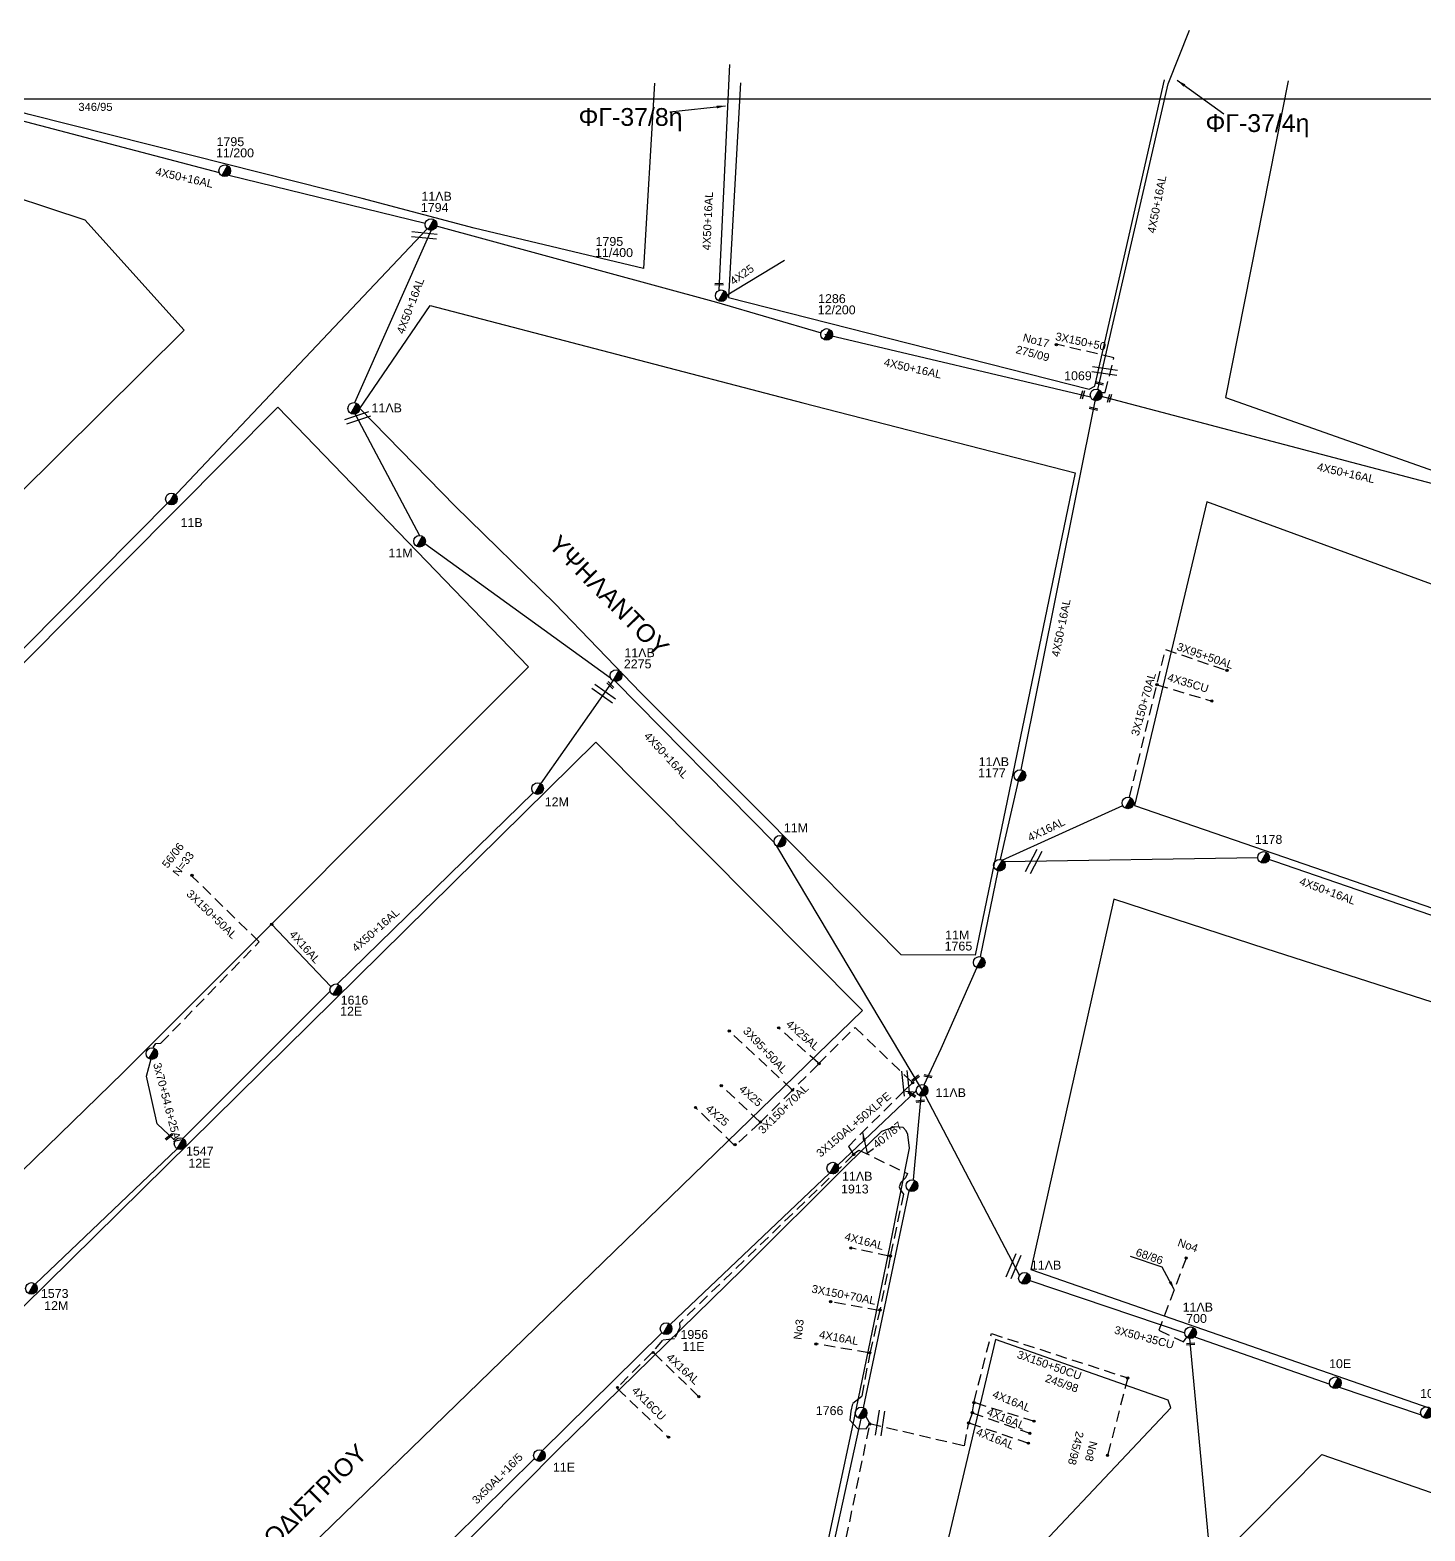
# Model space of a CAD drawing. Header units: millimetres. Extents: x 751 to 1825, y 360 to 872.
# Drawn here: x 1216 to 1372.9, y 695.4 to 864.2 of the extents above; entities that cross this region are included whole.
import ezdxf

# ---------------------------------------------------------------- set-up
doc = ezdxf.new("R2010")
doc.units = ezdxf.units.MM
doc.linetypes.add('DASHED', pattern=[19.05, 12.7, -6.35])
for name, color, linetype in [('Άγνωστα', 7, 'Continuous'), ('Γυμνά εναέρια ΧΤ (3Φ)   3x50+35CU', 7, 'Continuous'), ('Γυμνά εναέρια ΧΤ (3Φ)   4x16AL', 7, 'Continuous'), ('Γυμνά εναέρια ΧΤ (3Φ)   4x35CU', 7, 'Continuous'), ('Γυμνά εναέρια ΧΤ και ΦΟΠ (3Φ)   4x50+16AL', 7, 'Continuous'), ('Επιγραφές - Σχήματα', 7, 'Continuous'), ('Καλώδια ΧΤ   3x150+50AL', 7, 'DASHED'), ('Καλώδια ΧΤ   3x150+50CU', 7, 'DASHED'), ('Καλώδια ΧΤ   3x150AL+50XLPE', 7, 'DASHED'), ('Καλώδια ΧΤ   3x95+50CU', 7, 'DASHED'), ('Καλώδια ΧΤ   4x25CU', 7, 'DASHED'), ('Μηχανική τομή', 7, 'Continuous'), ('Στύλος ΦΜ', 7, 'Continuous'), ('Στύλος ΦΜ @ 1', 7, 'Continuous'), ('Συνδέσεις', 7, 'Continuous'), ('Συνεστραμμένα ΧΤ   3x70+54.6+25 AL', 7, 'SYN_LINE'), ('Τομή', 7, 'Continuous'), ('Υπόβαθρο ΔΕΗ', 7, 'Continuous'), ('Υπόγεια καλώδια Δικτύου ΧΤ και Παρ. ΧΤ - 3X150+70 AL', 7, 'DASHED'), ('Υπόγεια καλώδια Παροχών ΧΤ   4x16AL', 7, 'DASHED'), ('Υπόγεια καλώδια Παροχών ΧΤ   4x16CU', 7, 'DASHED'), ('Υπόγεια καλώδια Παροχών ΧΤ   4x25', 7, 'DASHED')]:
    doc.layers.add(name, color=color, linetype=linetype)
doc.styles.get("Standard").update_dxf_attribs({"font": 'ARIAL.TTF'})
doc.linetypes.add('SYN_LINE', pattern='A,0.5,-0.0001,["/\\/\\/\\/",Standard,S=0.1,R=0,X=0,Y=-0.05],-0.25', length=0.7501)
doc.dimstyles.new('ISO-25', dxfattribs={"dimtxt": 2.5, "dimasz": 2.5, "dimexe": 1.25, "dimexo": 0.625, "dimtad": 1, "dimtxsty": 'Standard', "dimcen": 2.5, "dimadec": 0, "dimazin": 0, "dimtfac": 1, "dimtmove": 0, "dimatfit": 3, "dimfxl": 1, "dimarcsym": 0})

# ---------------------------------------------------------------- blocks, each defined once
blk = doc.blocks.new('ΥΠΑΡΧΩΝ ΤΣΙΜΕΝΤΕΝΙΟΣ ΣΤΥΛΟΣ')
at = {"layer": 'Στύλος ΦΜ'}
blk.add_hatch(color=256, dxfattribs=at).paths.add_polyline_path([(-1.29, -2.28, 0.574793), (2.62, 0, 0.268822), (1.3, 2.27)])
blk.add_line((-1.29, -2.28), (1.3, 2.27), dxfattribs=at)
blk.add_circle((0, 0), 2.62, dxfattribs=at)
at = {"layer": 'Στύλος ΦΜ', "flags": 4}
for tag, p in [('ΤΥΠΟΣ', (-4.91, 3.03)), ('ΑΡΙΘΜΟΣ', (-4.68, 8.05))]:
    blk.add_attdef(tag, p, '', height=4, dxfattribs=at)
blk = doc.blocks.new('ΤΟΜΗ')
at = {"layer": 'Τομή', "ltscale": 40}
for p, q in [((-5.68, 0), (5.68, 0)), ((5.68, -2.33), (-5.68, -2.33))]:
    blk.add_line(p, q, dxfattribs=at)
blk = doc.blocks.new('ΜΗΧΑΝΙΚΗ ΤΟΜΗ')
at = {"layer": 'Μηχανική τομή', "ltscale": 40}
for p, q in [((-1.89, 0.78), (1.89, 0.78)), ((1.89, 0), (-1.89, 0))]:
    blk.add_line(p, q, dxfattribs=at)
blk = doc.blocks.new('_ΣΥΝΔΕΣΗ')
at = {"layer": 'Συνδέσεις', "linetype": 'SYN_LINE', "ltscale": 40}
blk.add_hatch(color=256, dxfattribs=at).paths.add_polyline_path([(0.5, -0.01, 1), (-0.5, -0.01, 1)])
at = {"layer": 'Συνδέσεις'}
blk.add_circle((0, -0.01), 0.5, dxfattribs=at)

msp = doc.modelspace()

# ---------------------------------------------------------------- linework, layer by layer
at = {"layer": 'Άγνωστα', "color": 85, "linetype": 'DASHED', "lineweight": -2, "ltscale": 0.1}
msp.add_lwpolyline([(1301.64, 745.07), (1294.62, 751.63)], dxfattribs=at)
at = {"layer": 'Άγνωστα', "color": 173, "lineweight": -2, "ltscale": 0.1}
for points in [[(1306.82, 736.54), (1315.66, 744.95)], [(1316.65, 744.39), (1327.25, 724.13)], [(1287.97, 718.61), (1305.89, 735.66)], [(1273.54, 704.36), (1287.04, 717.69)], [(1260.57, 691.56), (1272.7, 703.53)]]:
    msp.add_lwpolyline(points, dxfattribs=at)
at = {"layer": 'Γυμνά εναέρια ΧΤ (3Φ)   3x50+35CU', "color": 6, "linetype": 'DASHED', "lineweight": -2, "ltscale": 0.1}
msp.add_lwpolyline([(1346.01, 726.09), (1342.95, 717.97), (1345.7, 716.66), (1346.07, 717.2)], dxfattribs=at)
at = {"layer": 'Γυμνά εναέρια ΧΤ (3Φ)   4x16AL', "color": 1, "ltscale": 0.1}
msp.add_lwpolyline([(1325.33, 770.86), (1338.87, 777.02)], dxfattribs=at)
at = {"layer": 'Γυμνά εναέρια ΧΤ (3Φ)   4x35CU', "color": 1, "linetype": 'DASHED', "ltscale": 0.1}
msp.add_lwpolyline([(1342.71, 790.59), (1348.9, 788.74)], dxfattribs=at)
at = {"layer": 'Γυμνά εναέρια ΧΤ και ΦΟΠ (3Φ)   4x50+16AL', "color": 151, "ltscale": 0.1}
msp.add_lwpolyline([(1336.08, 823.81), (1343.98, 858.19), (1346.4, 864.24)], dxfattribs=at)
at = {"layer": 'Γυμνά εναέρια ΧΤ και ΦΟΠ (3Φ)   4x50+16AL', "color": 1, "ltscale": 0.1}
for points in [[(1293.5, 834.96), (1294.7, 860.38)], [(1327.44, 781.01), (1335.83, 822.87)], [(1325.14, 770.93), (1327.16, 779.73)], [(1322.88, 759.99), (1324.87, 769.65)], [(1316.53, 745.57), (1318.44, 749.68), (1322.48, 758.75)]]:
    msp.add_lwpolyline(points, dxfattribs=at)
at = {"layer": 'Γυμνά εναέρια ΧΤ και ΦΟΠ (3Φ)   4x50+16AL', "color": 85, "ltscale": 0.1}
for points in [[(1210.56, 855.21), (1237.25, 848.21)], [(1261.07, 841.71), (1252.45, 822.32)], [(1261.07, 842.36), (1293.19, 833.64), (1304.94, 830.16)], [(1305.37, 830.03), (1335.26, 822.99)], [(1336.28, 823.09), (1376.4, 812.52)]]:
    msp.add_lwpolyline(points, dxfattribs=at)
at = {"layer": 'Γυμνά εναέρια ΧΤ και ΦΟΠ (3Φ)   4x50+16AL', "color": 87, "ltscale": 0.1}
msp.add_lwpolyline([(1238.32, 847.93), (1260.43, 842.52)], dxfattribs=at)
at = {"layer": 'Γυμνά εναέρια ΧΤ και ΦΟΠ (3Φ)   4x50+16AL', "color": 30, "ltscale": 0.1}
msp.add_lwpolyline([(1211.14, 790.56), (1231.87, 811.48), (1260.62, 841.89)], dxfattribs=at)
at = {"layer": 'Γυμνά εναέρια ΧΤ και ΦΟΠ (3Φ)   4x50+16AL', "color": 173, "ltscale": 0.1}
for points in [[(1252.29, 821.52), (1259.77, 807.38)], [(1260.38, 806.47), (1281.27, 791.38)], [(1281.78, 790.98), (1299.66, 772.85)], [(1299.94, 772.43), (1316.31, 744.95)]]:
    msp.add_lwpolyline(points, dxfattribs=at)
at = {"layer": 'Γυμνά εναέρια ΧΤ και ΦΟΠ (3Φ)   4x50+16AL', "color": 27, "ltscale": 0.1}
for points in [[(1273.44, 779.44), (1281.62, 791.13)], [(1250.52, 756.9), (1272.59, 778.45)], [(1233.15, 739.56), (1249.72, 756.12)], [(1216.55, 723.16), (1232.53, 738.39)]]:
    msp.add_lwpolyline(points, dxfattribs=at)
at = {"layer": 'Γυμνά εναέρια ΧΤ και ΦΟΠ (3Φ)   4x50+16AL', "color": 5, "linetype": 'Continuous', "ltscale": 0.1}
for points in [[(1325.52, 770.69), (1354.07, 771.14)], [(1354.73, 771.15), (1382.88, 761.48)]]:
    msp.add_lwpolyline(points, dxfattribs=at)
at = {"layer": 'Γυμνά εναέρια ΧΤ και ΦΟΠ (3Φ)   4x50+16AL', "color": 1, "lineweight": -2, "ltscale": 0.1}
for points in [[(1315.34, 734.88), (1316.19, 744.31)], [(1309.73, 709.26), (1314.85, 733.67)], [(1302.46, 675.94), (1309.45, 708.01)]]:
    msp.add_lwpolyline(points, dxfattribs=at)
at = {"layer": 'Γυμνά εναέρια ΧΤ και ΦΟΠ (3Φ)   4x50+16AL', "color": 6, "lineweight": -2, "ltscale": 0.1}
for points in [[(1328.43, 723.57), (1345.85, 717.69)], [(1348.68, 693), (1346.44, 717.04)], [(1346.95, 717.22), (1362.16, 711.92)], [(1363.21, 711.56), (1372.44, 708.44)]]:
    msp.add_lwpolyline(points, dxfattribs=at)
at = {"layer": 'Επιγραφές - Σχήματα', "ltscale": 0.1}
msp.add_lwpolyline([(1720, 856.45), (751.91, 856.45), (751.91, 369.88), (1720, 369.88)], close=True, dxfattribs=at)
at = {"layer": 'Καλώδια ΧΤ   3x150+50AL', "linetype": 'DASHED', "ltscale": 0.1}
msp.add_lwpolyline([(1336.5, 823.45), (1336.91, 823.46), (1337.88, 827.38), (1331.37, 828.89)], dxfattribs=at)
at = {"layer": 'Καλώδια ΧΤ   3x150+50AL', "color": 27, "linetype": 'DASHED', "ltscale": 0.1}
msp.add_lwpolyline([(1229.82, 749.77), (1230.11, 750.22), (1230.68, 750.25), (1241.74, 761.66), (1234.1, 769.14)], dxfattribs=at)
at = {"layer": 'Καλώδια ΧΤ   3x150+50CU', "color": 85, "linetype": 'DASHED', "lineweight": -2, "ltscale": 0.1}
for points in [[(1322.15, 709.95), (1324.1, 717.6), (1339.44, 712.61), (1337.14, 703.81)], [(1313.74, 660.14), (1302.78, 670.31), (1310.44, 707.47), (1321.07, 704.98), (1321.52, 707.41), (1321.95, 708.57), (1322.14, 709.7)]]:
    msp.add_lwpolyline(points, dxfattribs=at)
at = {"layer": 'Καλώδια ΧΤ   3x150AL+50XLPE', "color": 85, "linetype": 'DASHED', "lineweight": -2, "ltscale": 0.1}
for points in [[(1315.71, 744.7), (1314.26, 744.87), (1308.02, 738.66), (1308.6, 737.74)], [(1314.26, 744.87), (1315.15, 745.72)], [(1308.67, 737.84), (1309.2, 738.24), (1314.68, 735.59), (1314.43, 735.13), (1313.92, 734.58), (1313.71, 734.1), (1313.84, 733.8), (1314.21, 733.28), (1312.75, 726.44)], [(1308.6, 737.73), (1289.01, 718.78), (1289.06, 718.3), (1288.45, 717), (1287.09, 716.85), (1286.06, 715.59)], [(1312.73, 726.19), (1311.58, 720.37), (1310.46, 715.56), (1309.51, 710.51), (1308.48, 709.7), (1308.31, 708.87), (1308.19, 707.87), (1309.06, 706.92), (1310, 706.89), (1310.44, 707.47), (1309.99, 708.29)]]:
    msp.add_lwpolyline(points, dxfattribs=at)
at = {"layer": 'Καλώδια ΧΤ   3x150AL+50XLPE', "color": 87, "linetype": 'DASHED', "lineweight": -2, "ltscale": 0.1}
msp.add_lwpolyline([(1285.94, 715.47), (1282.13, 711.62)], dxfattribs=at)
at = {"layer": 'Καλώδια ΧΤ   3x95+50CU', "color": 1, "linetype": 'DASHED', "ltscale": 0.1}
msp.add_lwpolyline([(1343.68, 794.56), (1350.57, 792.2)], dxfattribs=at)
at = {"layer": 'Καλώδια ΧΤ   4x25CU', "color": 1, "linetype": 'SYN_LINE', "ltscale": 10}
msp.add_lwpolyline([(1294.07, 834.27), (1300.82, 838.34)], dxfattribs=at)
at = {"layer": 'Συνεστραμμένα ΧΤ   3x70+54.6+25 AL', "color": 27, "linetype": 'SYN_LINE', "ltscale": 7}
msp.add_lwpolyline([(1232.21, 739.36), (1232.21, 739.36), (1230.28, 741.21), (1229.06, 746.55), (1229.58, 748.51)], dxfattribs=at)
at = {"layer": 'Υπόβαθρο ΔΕΗ', "ltscale": 0.1}
for points in [[(1286.19, 858.28), (1284.97, 837.4), (1265.91, 841.95), (1253.32, 845.28), (1234.17, 850.13), (1215.86, 854.72), (1210.77, 856.09)], [(1295.87, 858.3), (1294.53, 834.14), (1335.09, 823.83), (1335.72, 824.18), (1343.56, 858.64)], [(1357.48, 858.53), (1350.42, 822.92), (1392.88, 807.93), (1396.91, 816.36), (1389.61, 830.46), (1387.97, 859.4)], [(1253.08, 821.68), (1260.96, 833.24), (1302.89, 822.29), (1333.54, 814.44), (1322.26, 760.17), (1313.96, 760.22), (1298.63, 775.71), (1284.68, 789.67), (1275, 799.73), (1263.78, 810.68), (1253.08, 821.68)], [(1348.33, 811.17), (1340.21, 777.02), (1374.91, 765.03), (1427.67, 746.31), (1431.01, 750.36), (1415.24, 778.67), (1409.84, 788.62), (1348.33, 811.17)]]:
    msp.add_lwpolyline(points, dxfattribs=at)
for points in [[(1149.04, 746.91), (1127.83, 725.84), (1127.83, 725.84), (1093.93, 740.6), (1095.04, 746.98), (1095.27, 748.75), (1201.68, 849.62), (1222.13, 842.88), (1233.29, 830.49)], [(1226.46, 746.98), (1180.9, 702.64), (1141.78, 719.82), (1169.46, 746.98), (1243.86, 821.82), (1272.04, 792.61)]]:
    msp.add_lwpolyline(points, close=True, dxfattribs=at)
at = {"layer": 'Υπόβαθρο ΔΕΗ', "lineweight": -2, "ltscale": 0.1}
for points in [[(1216.99, 664.06), (1309.59, 753.93), (1279.61, 784.14), (1188.31, 694.13), (1216.99, 664.06)], [(1328.54, 724.8), (1427.15, 690.52), (1441.51, 727.67), (1439.04, 733.11), (1430.39, 735.66), (1404.19, 744.17), (1384.07, 751.54), (1355.02, 760.89), (1337.88, 766.47), (1328.54, 724.8)], [(1226.49, 655.8), (1258.92, 623.23), (1298.77, 661.64), (1308.69, 708.12), (1312.7, 727.51), (1314.9, 738.47), (1314.72, 740), (1314.53, 740.39), (1314.18, 740.78), (1313.25, 740.84), (1311.74, 740.34), (1307.94, 736.65), (1296.06, 724.82), (1275.44, 704.63), (1262.79, 691.85), (1242.59, 671.99), (1226.49, 655.8)], [(1423.97, 681.89), (1409.03, 640.82), (1405.65, 637.39), (1386.66, 656.1), (1370.53, 671.89), (1349.68, 692.3), (1361.27, 704), (1393.5, 692.77), (1423.97, 681.89)]]:
    msp.add_lwpolyline(points, dxfattribs=at)
msp.add_lwpolyline([(1323.79, 687.48), (1344.29, 709.23), (1344, 710.12), (1324.58, 716.93), (1318.4, 691.02, 0.838438), (1324.05, 687.76)], format="xyb", dxfattribs=at)
at = {"layer": 'Υπόγεια καλώδια Δικτύου ΧΤ και Παρ. ΧΤ - 3X150+70 AL', "color": 1, "linetype": 'DASHED', "ltscale": 0.1}
msp.add_lwpolyline([(1339.62, 777.93), (1343.68, 794.56)], dxfattribs=at)
at = {"layer": 'Υπόγεια καλώδια Δικτύου ΧΤ και Παρ. ΧΤ - 3X150+70 AL', "color": 85, "linetype": 'DASHED', "ltscale": 0.1}
msp.add_lwpolyline([(1304.62, 747.92), (1308.77, 752.03), (1315.24, 745.81)], dxfattribs=at)
at = {"layer": 'Υπόγεια καλώδια Δικτύου ΧΤ και Παρ. ΧΤ - 3X150+70 AL', "color": 85, "linetype": 'DASHED', "lineweight": -2, "ltscale": 0.1}
for points in [[(1304.61, 747.87), (1301.79, 745.09)], [(1301.64, 744.9), (1298.22, 741.47)], [(1311.45, 720.2), (1306.02, 721.18)]]:
    msp.add_lwpolyline(points, dxfattribs=at)
at = {"layer": 'Υπόγεια καλώδια Παροχών ΧΤ   4x16AL', "color": 27, "linetype": 'SYN_LINE', "ltscale": 10}
msp.add_lwpolyline([(1249.82, 756.63), (1243.12, 763.66)], dxfattribs=at)
at = {"layer": 'Υπόγεια καλώδια Παροχών ΧΤ   4x16AL', "color": 85, "linetype": 'DASHED', "lineweight": -2, "ltscale": 0.1}
for points in [[(1312.6, 726.31), (1308.29, 727.23)], [(1310.3, 715.44), (1304.37, 716.44)], [(1286.16, 715.39), (1291.2, 710.5)], [(1322.27, 709.83), (1328.9, 707.75)], [(1321.67, 707.51), (1328.26, 705.27)], [(1321.95, 708.7), (1328.43, 706.38)]]:
    msp.add_lwpolyline(points, dxfattribs=at)
at = {"layer": 'Υπόγεια καλώδια Παροχών ΧΤ   4x16CU', "color": 85, "linetype": 'DASHED', "lineweight": -2, "ltscale": 0.1}
msp.add_lwpolyline([(1282.05, 711.4), (1287.79, 705.94)], dxfattribs=at)
at = {"layer": 'Υπόγεια καλώδια Παροχών ΧΤ   4x25', "color": 85, "linetype": 'DASHED', "lineweight": -2, "ltscale": 0.1}
for points in [[(1304.61, 748.04), (1300.18, 752)], [(1298.02, 741.45), (1293.72, 745.5)], [(1295.13, 738.84), (1290.82, 743.03)], [(1298.04, 741.29), (1295.38, 738.84)]]:
    msp.add_lwpolyline(points, dxfattribs=at)

# ---------------------------------------------------------------- block references
at = {"layer": 'Μηχανική τομή', "ltscale": 0.1}
for p, xscale, yscale, zscale, rotation in [((1293.48, 835.56), 0.2500000000000336, 0.2500000000000336, 0.2500000000000336, 1.589346762967023), ((1336.22, 824.4), 0.249999999999962, 0.249999999999962, 0.249999999999962, 346.2767452964959), ((1334.44, 823.18), 0.250000000000057, 0.250000000000057, 0.250000000000057, 73.4082288392598), ((1337.49, 822.78), 0.250000000000057, 0.250000000000057, 0.250000000000057, 73.4082288392598), ((1335.56, 821.56), 0.249999999999962, 0.249999999999962, 0.249999999999962, 346.2767452964959), ((1281.32, 790.6), 0.2500000000000285, 0.2500000000000285, 0.2500000000000285, 134.2494621137266), ((1315.65, 746.24), 0.2499999999999515, 0.2499999999999515, 0.2499999999999515, 38.62660044676852), ((1316.95, 746.45), 0.2499999999998979, 0.2499999999998979, 0.2499999999998979, 348.7669518330257), ((1315.11, 744.42), 0.2500000000000924, 0.2500000000000924, 0.2500000000000924, 328.123893985757), ((1316.11, 743.64), 0.2499999999999485, 0.2499999999999485, 0.2499999999999485, 6.110604761289142), ((1231.66, 739.65), 0.2499999999999515, 0.2499999999999515, 0.2499999999999515, 38.62660044676852), ((1346.53, 716.33), 0.2500000000000892, 0.2500000000000892, 0.2500000000000892, 5.058184823122303)]:
    msp.add_blockref('ΜΗΧΑΝΙΚΗ ΤΟΜΗ', p, dxfattribs=dict(at, xscale=xscale, yscale=yscale, zscale=zscale, rotation=rotation))
at = {"layer": 'Στύλος ΦΜ @ 1', "ltscale": 0.1}
ref = msp.add_blockref('ΥΠΑΡΧΩΝ ΤΣΙΜΕΝΤΕΝΙΟΣ ΣΤΥΛΟΣ', (1237.87, 848.41), dxfattribs=dict(at, xscale=0.25, yscale=0.25, zscale=0.25))
ref.add_attrib('ΤΥΠΟΣ', '11/200', (1236.89, 849.92), dxfattribs={"layer": 'Στύλος ΦΜ', "height": 1, "flags": 4})
ref.add_attrib('ΑΡΙΘΜΟΣ', '1795', (1236.95, 851.18), dxfattribs={"layer": 'Στύλος ΦΜ', "height": 1, "flags": 4})
ref = msp.add_blockref('ΥΠΑΡΧΩΝ ΤΣΙΜΕΝΤΕΝΙΟΣ ΣΤΥΛΟΣ', (1261.07, 842.36), dxfattribs=dict(at, xscale=0.25, yscale=0.25, zscale=0.25))
ref.add_attrib('ΤΥΠΟΣ', '1794', (1259.93, 843.78), dxfattribs={"layer": 'Στύλος ΦΜ', "height": 1, "flags": 4})
ref.add_attrib('ΑΡΙΘΜΟΣ', '11ΛB', (1259.99, 845.04), dxfattribs={"layer": 'Στύλος ΦΜ', "height": 1, "flags": 4})
ref = msp.add_blockref('ΥΠΑΡΧΩΝ ΤΣΙΜΕΝΤΕΝΙΟΣ ΣΤΥΛΟΣ', (1293.72, 834.35), dxfattribs=dict(at, xscale=0.25, yscale=0.25, zscale=0.25))
ref.add_attrib('ΤΥΠΟΣ', '11/400', (1279.52, 838.7), dxfattribs={"layer": 'Στύλος ΦΜ', "height": 1, "flags": 4})
ref.add_attrib('ΑΡΙΘΜΟΣ', '1795', (1279.58, 839.96), dxfattribs={"layer": 'Στύλος ΦΜ', "height": 1, "flags": 4})
ref = msp.add_blockref('ΥΠΑΡΧΩΝ ΤΣΙΜΕΝΤΕΝΙΟΣ ΣΤΥΛΟΣ', (1305.57, 829.99), dxfattribs=dict(at, xscale=0.25, yscale=0.25, zscale=0.25))
ref.add_attrib('ΤΥΠΟΣ', '12/200', (1304.56, 832.26), dxfattribs={"layer": 'Στύλος ΦΜ', "height": 1, "flags": 4})
ref.add_attrib('ΑΡΙΘΜΟΣ', '1286', (1304.61, 833.52), dxfattribs={"layer": 'Στύλος ΦΜ', "height": 1, "flags": 4})
ref = msp.add_blockref('ΥΠΑΡΧΩΝ ΤΣΙΜΕΝΤΕΝΙΟΣ ΣΤΥΛΟΣ', (1335.88, 823.19), dxfattribs=dict(at, xscale=0.25, yscale=0.25, zscale=0.25))
ref.add_attrib('ΤΥΠΟΣ', '1069', (1332.28, 824.85), dxfattribs={"layer": 'Στύλος ΦΜ', "height": 1, "flags": 4})
ref = msp.add_blockref('ΥΠΑΡΧΩΝ ΤΣΙΜΕΝΤΕΝΙΟΣ ΣΤΥΛΟΣ', (1252.38, 821.67), dxfattribs=dict(at, xscale=0.25, yscale=0.25, zscale=0.25))
ref.add_attrib('ΤΥΠΟΣ', '11ΛB', (1254.38, 821.23), dxfattribs={"layer": 'Στύλος ΦΜ', "height": 1, "flags": 4})
ref = msp.add_blockref('ΥΠΑΡΧΩΝ ΤΣΙΜΕΝΤΕΝΙΟΣ ΣΤΥΛΟΣ', (1231.87, 811.48), dxfattribs=dict(at, xscale=0.25, yscale=0.25, zscale=0.25))
ref.add_attrib('ΤΥΠΟΣ', '11B', (1232.9, 808.33), dxfattribs={"layer": 'Στύλος ΦΜ', "height": 1, "flags": 4})
ref = msp.add_blockref('ΥΠΑΡΧΩΝ ΤΣΙΜΕΝΤΕΝΙΟΣ ΣΤΥΛΟΣ', (1259.78, 806.73), dxfattribs=dict(at, xscale=0.25, yscale=0.25, zscale=0.25))
ref.add_attrib('ΤΥΠΟΣ', '11M', (1256.29, 804.91), dxfattribs={"layer": 'Στύλος ΦΜ', "height": 1, "flags": 4})
ref = msp.add_blockref('ΥΠΑΡΧΩΝ ΤΣΙΜΕΝΤΕΝΙΟΣ ΣΤΥΛΟΣ', (1281.88, 791.62), dxfattribs=dict(at, xscale=0.25, yscale=0.25, zscale=0.25))
ref.add_attrib('ΤΥΠΟΣ', '2275', (1282.76, 792.43), dxfattribs={"layer": 'Στύλος ΦΜ', "height": 1, "flags": 4})
ref.add_attrib('ΑΡΙΘΜΟΣ', '11ΛB', (1282.82, 793.69), dxfattribs={"layer": 'Στύλος ΦΜ', "height": 1, "flags": 4})
ref = msp.add_blockref('ΥΠΑΡΧΩΝ ΤΣΙΜΕΝΤΕΝΙΟΣ ΣΤΥΛΟΣ', (1327.31, 780.37), dxfattribs=dict(at, xscale=0.25, yscale=0.25, zscale=0.25))
ref.add_attrib('ΤΥΠΟΣ', '1177', (1322.61, 780.17), dxfattribs={"layer": 'Στύλος ΦΜ', "height": 1, "flags": 4})
ref.add_attrib('ΑΡΙΘΜΟΣ', '11ΛB', (1322.67, 781.43), dxfattribs={"layer": 'Στύλος ΦΜ', "height": 1, "flags": 4})
ref = msp.add_blockref('ΥΠΑΡΧΩΝ ΤΣΙΜΕΝΤΕΝΙΟΣ ΣΤΥΛΟΣ', (1273.06, 778.91), dxfattribs=dict(at, xscale=0.25, yscale=0.25, zscale=0.25))
ref.add_attrib('ΤΥΠΟΣ', '12M', (1273.86, 776.92), dxfattribs={"layer": 'Στύλος ΦΜ', "height": 1, "flags": 4})
at = {"layer": 'Στύλος ΦΜ @ 1', "ltscale": 0.1, "xscale": 0.25, "yscale": 0.25, "zscale": 0.25}
for p in [(1339.46, 777.29), (1325.01, 770.29), (1229.67, 749.09), (1315.17, 734.24)]:
    msp.add_blockref('ΥΠΑΡΧΩΝ ΤΣΙΜΕΝΤΕΝΙΟΣ ΣΤΥΛΟΣ', p, dxfattribs=at)
at = {"layer": 'Στύλος ΦΜ @ 1', "ltscale": 0.1}
ref = msp.add_blockref('ΥΠΑΡΧΩΝ ΤΣΙΜΕΝΤΕΝΙΟΣ ΣΤΥΛΟΣ', (1300.31, 772.98), dxfattribs=dict(at, xscale=0.25, yscale=0.25, zscale=0.25))
ref.add_attrib('ΤΥΠΟΣ', '11M', (1300.76, 774), dxfattribs={"layer": 'Στύλος ΦΜ', "height": 1, "flags": 4})
ref = msp.add_blockref('ΥΠΑΡΧΩΝ ΤΣΙΜΕΝΤΕΝΙΟΣ ΣΤΥΛΟΣ', (1354.72, 771.16), dxfattribs=dict(at, xscale=0.25, yscale=0.25, zscale=0.25))
ref.add_attrib('ΤΥΠΟΣ', '1178', (1353.72, 772.69), dxfattribs={"layer": 'Στύλος ΦΜ', "height": 1, "flags": 4})
ref = msp.add_blockref('ΥΠΑΡΧΩΝ ΤΣΙΜΕΝΤΕΝΙΟΣ ΣΤΥΛΟΣ', (1322.74, 759.35), dxfattribs=dict(at, xscale=0.25, yscale=0.25, zscale=0.25))
ref.add_attrib('ΤΥΠΟΣ', '1765', (1318.84, 760.69), dxfattribs={"layer": 'Στύλος ΦΜ', "height": 1, "flags": 4})
ref.add_attrib('ΑΡΙΘΜΟΣ', '11M', (1318.9, 761.94), dxfattribs={"layer": 'Στύλος ΦΜ', "height": 1, "flags": 4})
ref = msp.add_blockref('ΥΠΑΡΧΩΝ ΤΣΙΜΕΝΤΕΝΙΟΣ ΣΤΥΛΟΣ', (1250.36, 756.27), dxfattribs=dict(at, xscale=0.25, yscale=0.25, zscale=0.25))
ref.add_attrib('ΤΥΠΟΣ', '12E', (1250.85, 753.36), dxfattribs={"layer": 'Στύλος ΦΜ', "height": 1, "flags": 4})
ref.add_attrib('ΑΡΙΘΜΟΣ', '1616', (1250.91, 754.61), dxfattribs={"layer": 'Στύλος ΦΜ', "height": 1, "flags": 4})
ref = msp.add_blockref('ΥΠΑΡΧΩΝ ΤΣΙΜΕΝΤΕΝΙΟΣ ΣΤΥΛΟΣ', (1316.31, 744.95), dxfattribs=dict(at, xscale=0.25, yscale=0.25, zscale=0.25))
ref.add_attrib('ΤΥΠΟΣ', '11ΛB', (1317.82, 744.2), dxfattribs={"layer": 'Στύλος ΦΜ', "height": 1, "flags": 4})
ref = msp.add_blockref('ΥΠΑΡΧΩΝ ΤΣΙΜΕΝΤΕΝΙΟΣ ΣΤΥΛΟΣ', (1232.85, 738.96), dxfattribs=dict(at, xscale=0.25, yscale=0.25, zscale=0.25))
ref.add_attrib('ΤΥΠΟΣ', '1547', (1233.51, 737.63), dxfattribs={"layer": 'Στύλος ΦΜ', "height": 1, "flags": 4})
ref.add_attrib('ΑΡΙΘΜΟΣ', '12E', (1233.78, 736.26), dxfattribs={"layer": 'Στύλος ΦΜ', "height": 1, "flags": 4})
ref = msp.add_blockref('ΥΠΑΡΧΩΝ ΤΣΙΜΕΝΤΕΝΙΟΣ ΣΤΥΛΟΣ', (1306.26, 736.21), dxfattribs=dict(at, xscale=0.25, yscale=0.25, zscale=0.25))
ref.add_attrib('ΤΥΠΟΣ', '11ΛB', (1307.3, 734.8), dxfattribs={"layer": 'Στύλος ΦΜ', "height": 1, "flags": 4})
ref.add_attrib('ΑΡΙΘΜΟΣ', '1913', (1307.19, 733.36), dxfattribs={"layer": 'Στύλος ΦΜ', "height": 1, "flags": 4})
ref = msp.add_blockref('ΥΠΑΡΧΩΝ ΤΣΙΜΕΝΤΕΝΙΟΣ ΣΤΥΛΟΣ', (1327.82, 723.81), dxfattribs=dict(at, xscale=0.25, yscale=0.25, zscale=0.25))
ref.add_attrib('ΤΥΠΟΣ', '11ΛB', (1328.54, 724.8), dxfattribs={"layer": 'Στύλος ΦΜ', "height": 1, "flags": 4})
ref = msp.add_blockref('ΥΠΑΡΧΩΝ ΤΣΙΜΕΝΤΕΝΙΟΣ ΣΤΥΛΟΣ', (1216.12, 722.67), dxfattribs=dict(at, xscale=0.25, yscale=0.25, zscale=0.25))
ref.add_attrib('ΤΥΠΟΣ', '1573', (1217.19, 721.61), dxfattribs={"layer": 'Στύλος ΦΜ', "height": 1, "flags": 4})
ref.add_attrib('ΑΡΙΘΜΟΣ', '12M', (1217.56, 720.24), dxfattribs={"layer": 'Στύλος ΦΜ', "height": 1, "flags": 4})
ref = msp.add_blockref('ΥΠΑΡΧΩΝ ΤΣΙΜΕΝΤΕΝΙΟΣ ΣΤΥΛΟΣ', (1346.5, 717.69), dxfattribs=dict(at, xscale=0.25, yscale=0.25, zscale=0.25))
ref.add_attrib('ΤΥΠΟΣ', '11ΛB', (1345.61, 720.08), dxfattribs={"layer": 'Στύλος ΦΜ', "height": 1, "flags": 4})
ref.add_attrib('ΑΡΙΘΜΟΣ', '700', (1346.01, 718.8), dxfattribs={"layer": 'Στύλος ΦΜ', "height": 1, "flags": 4})
ref = msp.add_blockref('ΥΠΑΡΧΩΝ ΤΣΙΜΕΝΤΕΝΙΟΣ ΣΤΥΛΟΣ', (1287.51, 718.15), dxfattribs=dict(at, xscale=0.25, yscale=0.25, zscale=0.25))
ref.add_attrib('ΤΥΠΟΣ', '11E', (1289.34, 715.65), dxfattribs={"layer": 'Στύλος ΦΜ', "height": 1, "flags": 4})
ref.add_attrib('ΑΡΙΘΜΟΣ', '1956', (1289.13, 716.99), dxfattribs={"layer": 'Στύλος ΦΜ', "height": 1, "flags": 4})
ref = msp.add_blockref('ΥΠΑΡΧΩΝ ΤΣΙΜΕΝΤΕΝΙΟΣ ΣΤΥΛΟΣ', (1362.79, 712.06), dxfattribs=dict(at, xscale=0.25, yscale=0.25, zscale=0.25))
ref.add_attrib('ΤΥΠΟΣ', '10E', (1362.08, 713.71), dxfattribs={"layer": 'Στύλος ΦΜ', "height": 1, "flags": 4})
ref = msp.add_blockref('ΥΠΑΡΧΩΝ ΤΣΙΜΕΝΤΕΝΙΟΣ ΣΤΥΛΟΣ', (1373.04, 708.71), dxfattribs=dict(at, xscale=0.25, yscale=0.25, zscale=0.25))
ref.add_attrib('ΤΥΠΟΣ', '10E', (1372.32, 710.36), dxfattribs={"layer": 'Στύλος ΦΜ', "height": 1, "flags": 4})
ref = msp.add_blockref('ΥΠΑΡΧΩΝ ΤΣΙΜΕΝΤΕΝΙΟΣ ΣΤΥΛΟΣ', (1309.45, 708.67), dxfattribs=dict(at, xscale=0.25, yscale=0.25, zscale=0.25))
ref.add_attrib('ΑΡΙΘΜΟΣ', '1766', (1304.35, 708.43), dxfattribs={"layer": 'Στύλος ΦΜ', "height": 1, "flags": 4})
ref = msp.add_blockref('ΥΠΑΡΧΩΝ ΤΣΙΜΕΝΤΕΝΙΟΣ ΣΤΥΛΟΣ', (1273.26, 703.88), dxfattribs=dict(at, xscale=0.25, yscale=0.25, zscale=0.25))
ref.add_attrib('ΤΥΠΟΣ', '11E', (1274.78, 702.07), dxfattribs={"layer": 'Στύλος ΦΜ', "height": 1, "flags": 4})
at = {"layer": 'Συνδέσεις', "ltscale": 0.1, "xscale": 0.25, "yscale": 0.25, "zscale": 0.25}
for p in [(1331.41, 828.85), (1350.59, 792.2), (1342.73, 790.61), (1348.9, 788.76), (1294.62, 751.63), (1301.73, 744.99), (1315.24, 745.81), (1308.6, 737.74), (1346.01, 726.09), (1304.37, 716.44), (1286.06, 715.47), (1310.43, 715.44), (1339.44, 712.61), (1291.2, 710.51), (1322.15, 709.83), (1310.43, 707.43), (1321.54, 707.53), (1321.95, 708.7), (1328.9, 707.75), (1328.43, 706.39), (1328.26, 705.27), (1337.16, 703.9)]:
    msp.add_blockref('_ΣΥΝΔΕΣΗ', p, dxfattribs=at)
at = {"layer": 'Τομή', "ltscale": 0.1}
for p, xscale, yscale, zscale, rotation in [((1260.28, 840.84), 0.2500000000000334, 0.2500000000000334, 0.2500000000000334, 174.2186111015343), ((1336.89, 826.17), 0.2499999999999904, 0.2499999999999904, 0.2499999999999904, 351.7645685092945), ((1252.73, 820.89), 0.2499999999999652, 0.2499999999999652, 0.2499999999999652, 18.61483585249287), ((1280.67, 789.82), 0.2499999999998676, 0.2499999999998676, 0.2499999999998676, 324.6586845819866), ((1328.6, 770.84), 0.249999999999919, 0.249999999999919, 0.249999999999919, 62.33427093101778), ((1314.17, 745.72), 0.2499999999999543, 0.2499999999999543, 0.2499999999999543, 96.20175872789532), ((1326.32, 725.3), 0.250000000000015, 0.250000000000015, 0.250000000000015, 67.02607255037289), ((1311.29, 707.57), 0.2499999999999586, 0.2499999999999586, 0.2499999999999586, 81.26800750046779)]:
    msp.add_blockref('ΤΟΜΗ', p, dxfattribs=dict(at, xscale=xscale, yscale=yscale, zscale=zscale, rotation=rotation))
at = {"layer": 'Υπόγεια καλώδια Δικτύου ΧΤ και Παρ. ΧΤ - 3X150+70 AL', "linetype": 'DASHED', "ltscale": 0.1, "xscale": 0.25, "yscale": 0.25, "zscale": 0.25}
for p in [(1306.02, 721.18), (1311.56, 720.25)]:
    msp.add_blockref('_ΣΥΝΔΕΣΗ', p, dxfattribs=at)
at = {"layer": 'Υπόγεια καλώδια Παροχών ΧΤ   4x16AL', "linetype": 'DASHED', "ltscale": 0.1, "xscale": 0.25, "yscale": 0.25, "zscale": 0.25}
for p in [(1308.29, 727.23), (1312.73, 726.32)]:
    msp.add_blockref('_ΣΥΝΔΕΣΗ', p, dxfattribs=at)
at = {"layer": 'Υπόγεια καλώδια Παροχών ΧΤ   4x16CU', "linetype": 'DASHED', "ltscale": 0.1, "xscale": 0.25, "yscale": 0.25, "zscale": 0.25}
for p in [(1282.05, 711.53), (1287.79, 705.95)]:
    msp.add_blockref('_ΣΥΝΔΕΣΗ', p, dxfattribs=at)
at = {"layer": 'Υπόγεια καλώδια Παροχών ΧΤ   4x25', "linetype": 'DASHED', "ltscale": 0.1, "xscale": 0.25, "yscale": 0.25, "zscale": 0.25}
for p in [(1234.19, 769.15), (1243.16, 763.63), (1300.18, 752), (1304.7, 747.96), (1293.72, 745.5), (1290.82, 743.03), (1298.13, 741.39), (1295.26, 738.85)]:
    msp.add_blockref('_ΣΥΝΔΕΣΗ', p, dxfattribs=at)

# ---------------------------------------------------------------- texts
at = {"layer": 'Άγνωστα', "color": 7, "ltscale": 0.1, "insert": (1296.75, 752.19), "char_height": 0.9, "width": 84.1859, "attachment_point": 1, "rotation": 313.1405}
msp.add_mtext('3X95+50AL', dxfattribs=at)
at = {"layer": 'Άγνωστα', "lineweight": 40, "ltscale": 0.1, "insert": (1265.59, 698.98), "char_height": 0.9, "width": 84.1859, "attachment_point": 1, "rotation": 45.147}
msp.add_mtext('3x50AL+16/5', dxfattribs=at)
at = {"layer": 'Γυμνά εναέρια ΧΤ (3Φ)   3x50+35CU', "color": 7, "ltscale": 0.1, "insert": (1338.08, 718.49), "char_height": 0.9, "width": 84.1859, "attachment_point": 1, "rotation": 345.2541}
msp.add_mtext('3X50+35CU', dxfattribs=at)
at = {"layer": 'Γυμνά εναέρια ΧΤ (3Φ)   4x16AL', "color": 7, "ltscale": 0.1, "insert": (1328.06, 773.74), "char_height": 0.9, "width": 84.1859, "attachment_point": 1, "rotation": 25.5867}
msp.add_mtext('4X16AL', dxfattribs=at)
at = {"layer": 'Γυμνά εναέρια ΧΤ (3Φ)   4x35CU', "color": 7, "ltscale": 0.1, "insert": (1344.08, 791.91), "char_height": 0.9, "width": 84.1859, "attachment_point": 1, "rotation": 343.2648}
msp.add_mtext('4X35CU', dxfattribs=at)
at = {"layer": 'Γυμνά εναέρια ΧΤ και ΦΟΠ (3Φ)   4x50+16AL', "color": 7, "ltscale": 0.1, "char_height": 0.9, "width": 84.1859, "attachment_point": 1}
for insert, rotation in [((1230.21, 848.8), 347.33), ((1341.62, 841.49), 78.6649), ((1291.59, 839.48), 87.3531), ((1257.16, 830.28), 69.3065), ((1312.14, 827.35), 347.33), ((1360.86, 815.58), 347.33), ((1330.84, 793.84), 78.6649), ((1285.61, 785.37), 313.1405), ((1358.98, 768.97), 339.6002), ((1252.06, 761.15), 41.3901)]:
    msp.add_mtext('4X50+16AL', dxfattribs=dict(at, insert=insert, rotation=rotation))
at = {"layer": 'Επιγραφές - Σχήματα', "ltscale": 0.1, "width": 8.5591, "attachment_point": 5}
for s, insert, char_height in [('346/95', (1223.33, 855.59), 0.9), ('ΦΓ-37/8η', (1283.51, 854.16), 2), ('ΦΓ-37/4η', (1354.03, 853.47), 2)]:
    msp.add_mtext(s, dxfattribs=dict(at, insert=insert, char_height=char_height))
at = {"layer": 'Επιγραφές - Σχήματα', "ltscale": 0.1, "insert": (1328.94, 828.58), "char_height": 0.9, "width": 8.5591, "attachment_point": 5, "rotation": 345.3433}
msp.add_mtext('No17\\P275/09', dxfattribs=at)
at = {"layer": 'Επιγραφές - Σχήματα', "ltscale": 0.1, "attachment_point": 5}
for s, insert, char_height, rotation in [('ΥΨΗΛΑΝΤΟΥ', (1281.07, 800.6), 2, 314.5987), ('407/87', (1312.43, 739.94), 0.9, 39.6926), ('No4', (1346.2, 727.52), 0.9, 340.8783), ('68/86', (1341.88, 726.29), 0.9, 340.8783), ('No3', (1302.43, 718.06), 0.9, 83.1503), ('245/98', (1332.03, 712), 0.9, 340.8783), ('245/98', (1333.6, 704.71), 0.9, 255.8087), ('ΚΑΠΟΔΙΣΤΡΙΟΥ', (1246.01, 697.36), 2, 44.6402), ('No8', (1335.32, 704.35), 0.9, 255.8087)]:
    msp.add_mtext(s, dxfattribs=dict(at, insert=insert, char_height=char_height, rotation=rotation))
at = {"layer": 'Επιγραφές - Σχήματα', "color": 7, "ltscale": 0.1, "insert": (1230.73, 770.42), "char_height": 0.9, "width": 84.1859, "attachment_point": 1, "rotation": 52.7054}
msp.add_mtext('56/06\\PN=33', dxfattribs=at)
at = {"layer": 'Καλώδια ΧΤ   3x150+50AL', "linetype": 'DASHED', "ltscale": 0.1, "insert": (1331.42, 830.25), "char_height": 0.9, "width": 84.1859, "attachment_point": 1, "rotation": 348.0551}
msp.add_mtext('3X150+50', dxfattribs=at)
at = {"layer": 'Καλώδια ΧΤ   3x150+50AL', "color": 7, "linetype": 'DASHED', "ltscale": 0.1, "insert": (1234.1, 767.62), "char_height": 0.9, "width": 84.1859, "attachment_point": 1, "rotation": 316.072}
msp.add_mtext('3X150+50AL', dxfattribs=at)
at = {"layer": 'Καλώδια ΧΤ   3x150+50CU', "color": 7, "linetype": 'DASHED', "ltscale": 0.1, "insert": (1327.2, 715.74), "char_height": 0.9, "width": 84.1859, "attachment_point": 1, "rotation": 340.5256}
msp.add_mtext('3X150+50CU', dxfattribs=at)
at = {"layer": 'Καλώδια ΧΤ   3x150AL+50XLPE', "color": 7, "linetype": 'DASHED', "ltscale": 0.1, "insert": (1308.61, 741.11), "char_height": 0.9, "width": 13.9242, "attachment_point": 5, "rotation": 40.1635}
msp.add_mtext('3X150AL+50XLPE', dxfattribs=at)
at = {"layer": 'Καλώδια ΧΤ   3x95+50CU', "color": 7, "linetype": 'DASHED', "ltscale": 0.1, "insert": (1345.17, 795.36), "char_height": 0.9, "width": 84.1859, "attachment_point": 1, "rotation": 340.8971}
msp.add_mtext('3X95+50AL', dxfattribs=at)
at = {"layer": 'Καλώδια ΧΤ   4x25CU', "color": 7, "linetype": 'DASHED', "ltscale": 0.1, "insert": (1294.58, 836.24), "char_height": 0.9, "width": 84.1859, "attachment_point": 1, "rotation": 35.3489}
msp.add_mtext('4X25', dxfattribs=at)
at = {"layer": 'Συνεστραμμένα ΧΤ   3x70+54.6+25 AL', "color": 7, "linetype": 'DASHED', "ltscale": 0.1, "insert": (1230.68, 748.16), "char_height": 0.9, "width": 84.1859, "attachment_point": 1, "rotation": 284.6457}
msp.add_mtext('3x70+54.6+25AL', dxfattribs=at)
at = {"layer": 'Υπόγεια καλώδια Δικτύου ΧΤ και Παρ. ΧΤ - 3X150+70 AL', "color": 7, "linetype": 'DASHED', "ltscale": 0.1, "char_height": 0.9, "width": 84.1859, "attachment_point": 1}
for insert, rotation in [((1339.79, 785.01), 74.3998), ((1297.78, 740.64), 44.4413), ((1303.99, 723.11), 349.055)]:
    msp.add_mtext('3X150+70AL', dxfattribs=dict(at, insert=insert, rotation=rotation))
at = {"layer": 'Υπόγεια καλώδια Παροχών ΧΤ   4x16AL', "color": 7, "linetype": 'DASHED', "ltscale": 0.1, "char_height": 0.9, "width": 84.1859, "attachment_point": 1}
for insert, rotation in [((1245.73, 763.06), 312.0143), ((1307.75, 729), 345.2553), ((1304.83, 717.97), 349.7188), ((1288.07, 715.47), 317.4663), ((1324.47, 711.27), 338.0071), ((1323.83, 709.28), 338.0071), ((1322.63, 707.04), 338.0071)]:
    msp.add_mtext('4X16AL', dxfattribs=dict(at, insert=insert, rotation=rotation))
at = {"layer": 'Υπόγεια καλώδια Παροχών ΧΤ   4x16CU', "color": 7, "linetype": 'DASHED', "ltscale": 0.1, "insert": (1284.21, 711.74), "char_height": 0.9, "width": 84.1859, "attachment_point": 1, "rotation": 315.0232}
msp.add_mtext('4X16CU', dxfattribs=at)
at = {"layer": 'Υπόγεια καλώδια Παροχών ΧΤ   4x25', "color": 7, "linetype": 'DASHED', "ltscale": 0.1, "char_height": 0.9, "width": 84.1859, "attachment_point": 1}
for s, insert, rotation in [('4X25AL', (1301.51, 752.97), 319.1219), ('4X25', (1296.23, 745.66), 319.0138), ('4X25', (1292.47, 743.45), 319.0138)]:
    msp.add_mtext(s, dxfattribs=dict(at, insert=insert, rotation=rotation))

# ---------------------------------------------------------------- leaders
at = {"layer": 'Επιγραφές - Σχήματα', "ltscale": 40}
for points in [[(1345.01, 858.59), (1350.23, 854.8)], [(1294.2, 855.69), (1287.94, 855.01)]]:
    msp.add_leader(points, dimstyle='ISO-25', override={"dimasz": 1, "dimtad": 0}, dxfattribs=at)
at = {"layer": 'Επιγραφές - Σχήματα', "ltscale": 0.1}
for points in [[(1309.59, 740.22), (1310.12, 737.91), (1310.83, 738.43)], [(1344.67, 722.54), (1343.32, 725.07), (1339.75, 726.28)]]:
    msp.add_leader(points, dimstyle='ISO-25', override={"dimasz": 1, "dimgap": 0.625, "dimtad": 0}, dxfattribs=at)

doc.saveas('drawing.dxf')
